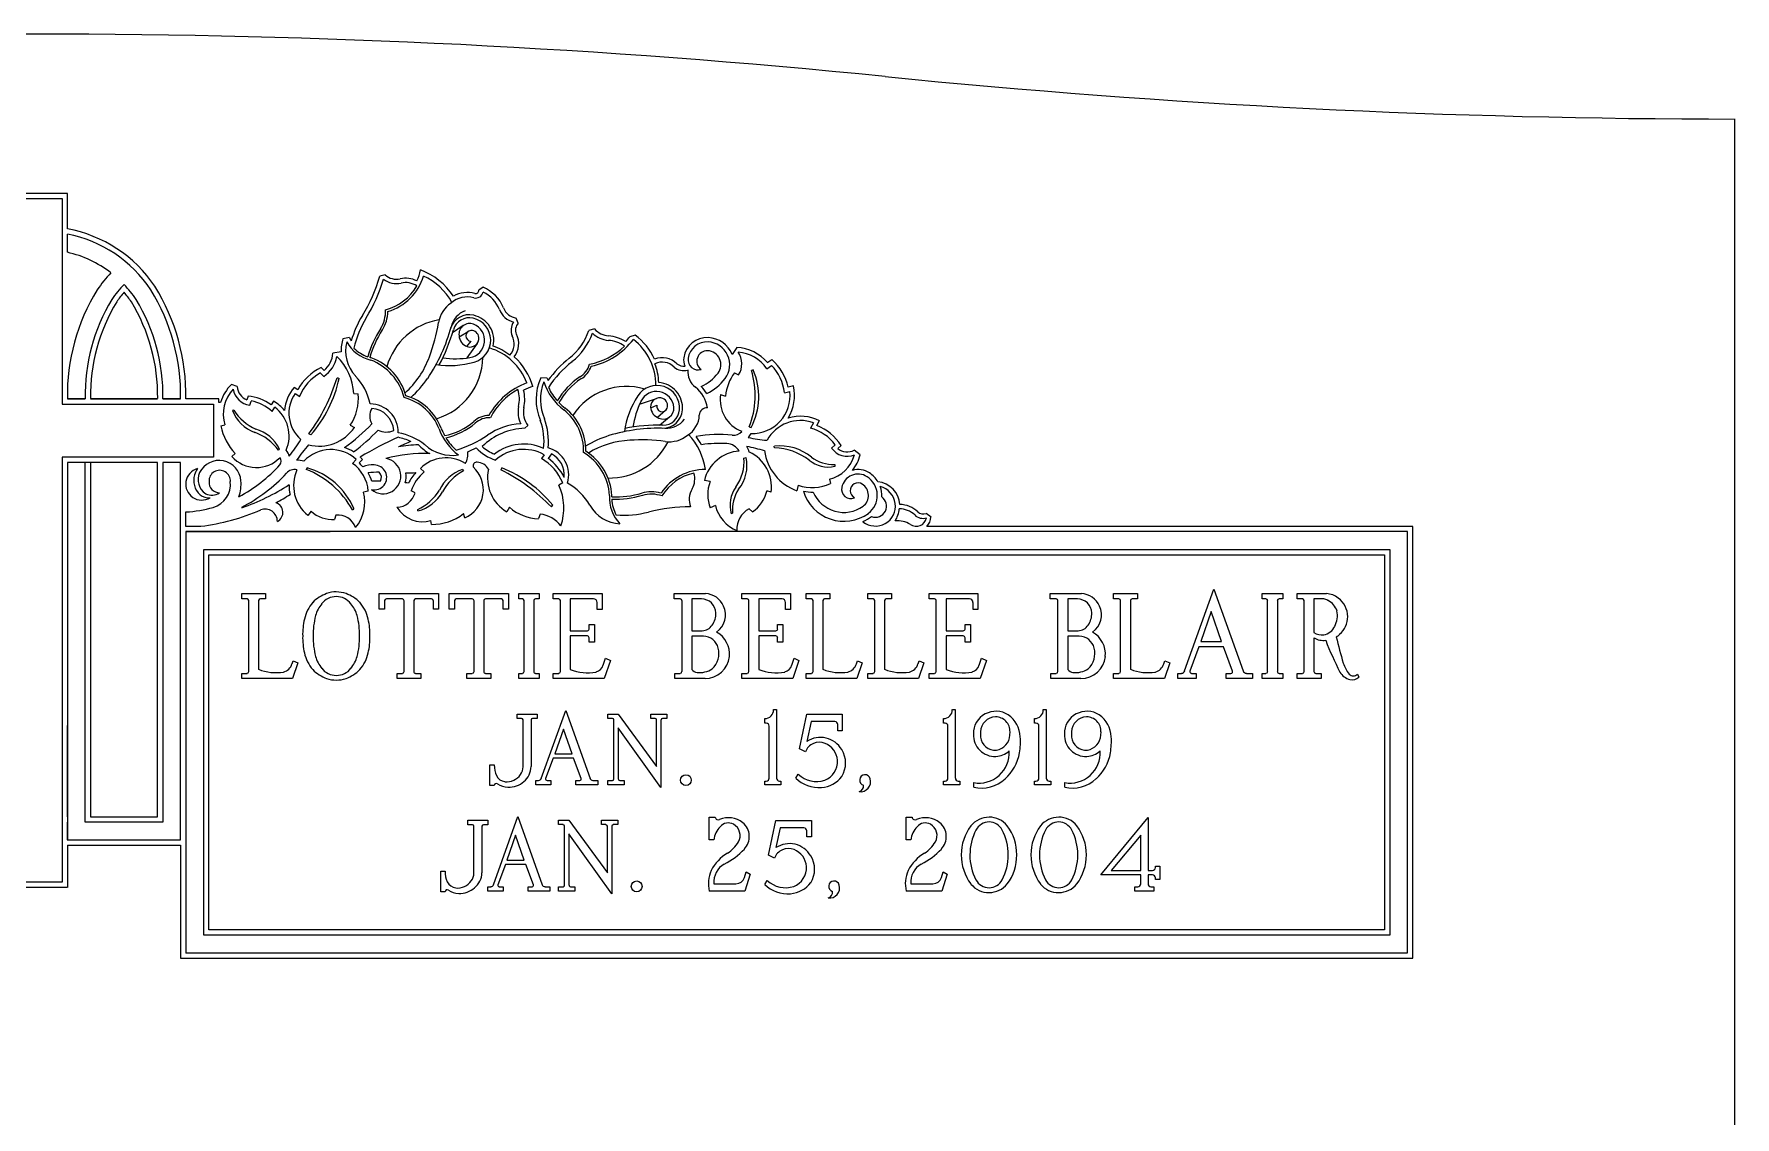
# Model space of a CAD drawing. Header units: inches. Extents: x -39 to 39, y -10 to 72.5.
# Drawn here: x -0.03 to 30, y 10.89 to 30 of the extents above; entities that cross this region are included whole.
import ezdxf

# ---------------------------------------------------------------- set-up
doc = ezdxf.new("R2010")
doc.units = ezdxf.units.IN
doc.header["$MEASUREMENT"] = 0
doc.layers.add('1', color=7, linetype='Continuous')
doc.layers.add('2', color=7, linetype='Continuous')

# ---------------------------------------------------------------- blocks, each defined once
blk = doc.blocks.new('FSKML')
at = {"color": 7, "linetype": 'Continuous', "lineweight": 5}
for p, q in [((-0.331, 0.938), (-0.331, 1)), ((-0.331, 1), (-0.05, 1)), ((-0.268, 0.938), (-0.331, 0.938)), ((-0.249, 0.083), (-0.249, 0.918)), ((-0.133, 0.918), (-0.133, 0.109)), ((-0.05, 0.938), (-0.112, 0.938)), ((-0.05, 1), (-0.05, 0.938)), ((0.261, 0.173), (0.273, 0.209)), ((0.273, 0.209), (0.331, 0.187)), ((-0.331, 0), (-0.331, 0.062)), ((-0.331, 0.062), (-0.268, 0.062)), ((0.267, 0), (-0.331, 0)), ((0.331, 0.187), (0.267, 0))]:
    blk.add_line(p, q, dxfattribs=at)
for centre, radius, start, end in [((-0.269, 0.917), 0.0205, 1.3974, 88.6025), ((-0.113, 0.917), 0.0205, 88.603, 178.6026), ((-0.269, 0.083), 0.0205, 271.3973, 1.3972), ((0.075, 0.639), 0.569, 248.5546, 278.6622), ((0.123, 0.216), 0.144, 285.0308, 342.8205)]:
    blk.add_arc(centre, radius, start, end, dxfattribs=at)
blk = doc.blocks.new('FSKMO')
at = {"color": 7, "linetype": 'Continuous', "lineweight": 5}
for centre, radius, start, end in [((0.051, 0.565), 0.466, 110.7844, 134.6146), ((0.007, 0.627), 0.394, 91.019, 107.9055), ((-0.008, 0.615), 0.405, 72.3415, 88.8955), ((-0.057, 0.558), 0.475, 45.4993, 68.7789), ((0.06, 0.606), 0.445, 139.0186, 167.8513), ((0.134, 0.633), 0.394, 140.8956, 164.0268), ((-0.001, 0.748), 0.217, 89.8312, 142.2279), ((0.003, 0.753), 0.212, 37.1465, 90.7943), ((-0.134, 0.633), 0.394, 15.9729, 39.1047), ((-0.06, 0.606), 0.445, 12.1487, 40.9814), ((0.36, 0.521), 0.756, 166.3809, 181.5107), ((0.764, 0.497), 1.038, 166.4234, 179.7969), ((-0.698, 0.509), 0.972, 359.5109, 13.798), ((-0.36, 0.521), 0.756, 358.4893, 13.6191), ((0.36, 0.481), 0.756, 178.4893, 193.6191), ((0.764, 0.505), 1.038, 180.2031, 193.5766), ((-0.698, 0.493), 0.972, 346.202, 0.4891), ((-0.36, 0.481), 0.756, 346.3809, 1.5107), ((0.073, 0.404), 0.46, 192.63, 220.5), ((0.134, 0.369), 0.394, 195.9732, 219.1044), ((-0.134, 0.369), 0.394, 320.8953, 344.0271), ((-0.073, 0.404), 0.46, 319.5, 347.37), ((0.051, 0.437), 0.466, 225.3855, 249.2155), ((-0.003, 0.251), 0.213, 217.5748, 270.9052), ((-0.005, 0.322), 0.339, 251.225, 270.8298), ((0.006, 0.246), 0.208, 268.4727, 323.0473), ((0.004, 0.331), 0.348, 269.2597, 288.532), ((-0.057, 0.444), 0.475, 291.2212, 314.5006)]:
    blk.add_arc(centre, radius, start, end, dxfattribs=at)
blk = doc.blocks.new('FSKMT')
at = {"color": 7, "linetype": 'Continuous', "lineweight": 5}
for p, q in [((-0.349, 0.818), (-0.349, 1)), ((-0.349, 1), (0.349, 1)), ((-0.287, 0.818), (-0.349, 0.818)), ((-0.287, 0.917), (-0.287, 0.818)), ((-0.078, 0.938), (-0.266, 0.938)), ((-0.057, 0.083), (-0.057, 0.917)), ((0.057, 0.917), (0.057, 0.083)), ((0.265, 0.938), (0.078, 0.938)), ((0.287, 0.818), (0.287, 0.917)), ((0.349, 0.818), (0.287, 0.818)), ((0.349, 1), (0.349, 0.818)), ((-0.141, 0), (-0.141, 0.062)), ((-0.141, 0.062), (-0.078, 0.062)), ((0.141, 0), (-0.141, 0)), ((0.078, 0.062), (0.141, 0.062)), ((0.141, 0.062), (0.141, 0))]:
    blk.add_line(p, q, dxfattribs=at)
for centre, radius, start, end in [((-0.264, 0.916), 0.0224, 96.161, 176.6333), ((-0.082, 0.913), 0.0247, 8.1303, 81.8698), ((0.079, 0.916), 0.0223, 93.2156, 176.7843), ((0.264, 0.916), 0.0223, 3.2158, 86.7844), ((-0.079, 0.085), 0.0223, 273.2155, 356.7845), ((0.077, 0.083), 0.0205, 178.6028, 271.3972)]:
    blk.add_arc(centre, radius, start, end, dxfattribs=at)
blk = doc.blocks.new('FSKMI')
at = {"color": 7, "linetype": 'Continuous', "lineweight": 5}
for p, q in [((-0.12, 0.938), (-0.12, 1)), ((-0.12, 1), (0.12, 1)), ((-0.078, 0.938), (-0.12, 0.938)), ((-0.057, 0.083), (-0.057, 0.918)), ((0.057, 0.918), (0.057, 0.083)), ((0.12, 0.938), (0.078, 0.938)), ((0.12, 1), (0.12, 0.938)), ((-0.12, 0), (-0.12, 0.062)), ((-0.12, 0.062), (-0.078, 0.062)), ((0.12, 0), (-0.12, 0)), ((0.078, 0.062), (0.12, 0.062)), ((0.12, 0.062), (0.12, 0))]:
    blk.add_line(p, q, dxfattribs=at)
for centre, radius, start, end in [((-0.079, 0.915), 0.0224, 6.1611, 86.6333), ((0.077, 0.917), 0.0205, 88.603, 178.6025), ((-0.079, 0.085), 0.0223, 273.2155, 356.7845), ((0.077, 0.083), 0.0205, 178.6028, 271.3972)]:
    blk.add_arc(centre, radius, start, end, dxfattribs=at)
blk = doc.blocks.new('FSKME')
at = {"color": 7, "linetype": 'Continuous', "lineweight": 5}
for p, q in [((-0.336, 0.938), (-0.336, 1)), ((-0.336, 1), (0.237, 1)), ((-0.273, 0.938), (-0.336, 0.938)), ((-0.253, 0.083), (-0.253, 0.918)), ((0.138, 0.938), (-0.138, 0.938)), ((-0.138, 0.938), (-0.138, 0.563)), ((0.179, 0.813), (0.179, 0.896)), ((0.237, 0.813), (0.179, 0.813)), ((0.237, 1), (0.237, 0.813)), ((0.085, 0.583), (0.085, 0.635)), ((0.085, 0.635), (0.148, 0.635)), ((0.148, 0.635), (0.148, 0.43)), ((-0.138, 0.563), (0.064, 0.563)), ((0.064, 0.502), (-0.138, 0.502)), ((-0.138, 0.502), (-0.138, 0.109)), ((0.085, 0.43), (0.085, 0.482)), ((0.148, 0.43), (0.085, 0.43)), ((0.252, 0.16), (0.279, 0.241)), ((0.336, 0.214), (0.263, 0)), ((0.279, 0.241), (0.336, 0.214)), ((-0.336, 0), (-0.336, 0.062)), ((-0.336, 0.062), (-0.273, 0.062)), ((0.263, 0), (-0.336, 0))]:
    blk.add_line(p, q, dxfattribs=at)
for centre, radius, start, end in [((-0.274, 0.917), 0.0205, 1.3975, 88.6026), ((0.136, 0.895), 0.0427, 0.9347, 87.6847), ((0.065, 0.584), 0.0205, 268.6027, 358.6028), ((0.065, 0.481), 0.0205, 1.3972, 91.3973), ((-0.274, 0.083), 0.0205, 271.3972, 1.3971), ((0.071, 0.642), 0.573, 248.6038, 279.8642), ((0.137, 0.193), 0.119, 285.529, 344.0538)]:
    blk.add_arc(centre, radius, start, end, dxfattribs=at)
blk = doc.blocks.new('FSKMB')
at = {"color": 7, "linetype": 'Continuous', "lineweight": 5}
for p, q in [((-0.326, 0.938), (-0.326, 1)), ((-0.326, 1), (0.043, 1)), ((-0.253, 0.938), (-0.326, 0.938)), ((-0.233, 0.083), (-0.233, 0.918)), ((-0.004, 0.938), (-0.118, 0.938)), ((-0.118, 0.938), (-0.118, 0.563)), ((-0.118, 0.563), (0.005, 0.563)), ((0.018, 0.5), (-0.118, 0.5)), ((-0.118, 0.5), (-0.118, 0.109)), ((-0.316, 0), (-0.316, 0.062)), ((-0.316, 0.062), (-0.253, 0.062)), ((0.038, 0), (-0.316, 0))]:
    blk.add_line(p, q, dxfattribs=at)
for centre, radius, start, end in [((-0.254, 0.917), 0.0205, 1.3974, 88.6026), ((-0.006, 0.766), 0.172, 2.6656, 89.2939), ((0.033, 0.755), 0.245, 23.7729, 87.6201), ((0.03, 0.751), 0.249, 305.2578, 24.4847), ((0.003, 0.702), 0.139, 270.743, 328.8522), ((-0.086, 0.771), 0.252, 325.801, 0.6256), ((0.013, 0.313), 0.187, 14.1942, 88.4069), ((0.032, 0.289), 0.294, 354.3316, 61.169), ((0.035, 0.292), 0.292, 270.6406, 353.7077), ((-0.044, 0.297), 0.246, 312.3839, 14.7353), ((-0.254, 0.083), 0.0205, 271.3972, 1.3972), ((-0.042, 0.168), 0.0964, 218.0327, 261.6846), ((-0.022, 0.327), 0.256, 262.3786, 304.1742)]:
    blk.add_arc(centre, radius, start, end, dxfattribs=at)
blk = doc.blocks.new('FSKMA')
at = {"color": 7, "linetype": 'Continuous', "lineweight": 5}
for p, q in [((-0.359, 0.09), (-0.015, 1.052)), ((-0.015, 1.052), (0.329, 0.09)), ((-0.047, 0.788), (-0.169, 0.438)), ((0.076, 0.438), (-0.047, 0.788)), ((-0.169, 0.438), (0.076, 0.438)), ((-0.191, 0.375), (-0.298, 0.089)), ((0.097, 0.375), (-0.191, 0.375)), ((0.204, 0.089), (0.097, 0.375)), ((-0.438, 0), (-0.438, 0.062)), ((-0.438, 0.062), (-0.398, 0.062)), ((-0.223, 0), (-0.438, 0)), ((-0.278, 0.062), (-0.223, 0.062)), ((-0.223, 0.062), (-0.223, 0)), ((0.13, 0), (0.13, 0.062)), ((0.13, 0.062), (0.185, 0.062)), ((0.438, 0), (0.13, 0)), ((0.368, 0.062), (0.438, 0.062)), ((0.438, 0.062), (0.438, 0))]:
    blk.add_line(p, q, dxfattribs=at)
for centre, radius, start, end in [((-0.397, 0.104), 0.0411, 268.5562, 341.4279), ((-0.279, 0.083), 0.0203, 160.7026, 272.3551), ((0.186, 0.082), 0.02, 269.1032, 20.6284), ((0.367, 0.104), 0.0411, 198.5721, 271.4438)]:
    blk.add_arc(centre, radius, start, end, dxfattribs=at)
blk = doc.blocks.new('FSKMR')
at = {"color": 7, "linetype": 'Continuous', "lineweight": 5}
for p, q in [((-0.363, 0.938), (-0.363, 1)), ((-0.363, 1), (-0.019, 1)), ((-0.3, 0.938), (-0.363, 0.938)), ((-0.28, 0.083), (-0.28, 0.918)), ((-0.05, 0.938), (-0.165, 0.938)), ((-0.165, 0.938), (-0.165, 0.542)), ((-0.165, 0.479), (-0.165, 0.083)), ((-0.363, 0), (-0.363, 0.062)), ((-0.363, 0.062), (-0.3, 0.062)), ((-0.082, 0), (-0.363, 0)), ((-0.144, 0.062), (-0.082, 0.062)), ((-0.082, 0.062), (-0.082, 0)), ((0.347, 0.052), (0.363, 0.016))]:
    blk.add_line(p, q, dxfattribs=at)
for centre, radius, start, end in [((-0.301, 0.917), 0.0205, 1.3975, 88.6026), ((-0.106, 0.717), 0.228, 62.464, 75.9225), ((-0.04, 0.728), 0.273, 53.7364, 85.5108), ((-0.097, 0.727), 0.215, 18.8909, 63.0807), ((-0.051, 0.723), 0.283, 1.1569, 52.5993), ((-0.085, 0.697), 0.185, 281.0475, 333.5338), ((-0.16, 0.742), 0.271, 332.0757, 11.6641), ((-0.041, 0.728), 0.273, 310.6673, 0.2374), ((-0.066, 0.712), 0.197, 239.807, 274.7137), ((-0.051, 0.674), 0.226, 239.8116, 258.3394), ((-0.053, 0.758), 0.308, 261.8278, 274.8991), ((4.033, 2.034), 4.358, 201.3059, 206.6761), ((-0.117, 0.818), 0.391, 303.2021, 310.5376), ((6.068, 1.929), 6.142, 193.5426, 196.5278), ((-0.301, 0.083), 0.0205, 271.3972, 1.3971), ((-0.145, 0.083), 0.0205, 178.6027, 271.3973), ((0.316, 0.193), 0.212, 213.0369, 253.9976), ((0.607, 0.323), 0.45, 198.2317, 216.9944), ((0.298, 0.1), 0.0687, 223.9334, 316.0666), ((0.287, 0.098), 0.112, 254.9568, 312.8588)]:
    blk.add_arc(centre, radius, start, end, dxfattribs=at)
blk = doc.blocks.new('FSKMJ')
at = {"color": 7, "linetype": 'Continuous', "lineweight": 5}
for p, q in [((0.052, 0.937), (0.052, 1)), ((0.052, 1), (0.334, 1)), ((0.334, 1), (0.334, 0.937)), ((0.115, 0.937), (0.052, 0.937)), ((0.136, 0.254), (0.136, 0.917)), ((0.25, 0.917), (0.25, 0.26)), ((0.334, 0.937), (0.271, 0.937)), ((-0.333, -0.01), (-0.333, 0.281)), ((-0.333, 0.281), (-0.271, 0.281)), ((-0.271, -0.01), (-0.333, -0.01))]:
    blk.add_line(p, q, dxfattribs=at)
for centre, radius, start, end in [((0.115, 0.917), 0.0205, 1.3974, 91.397), ((0.27, 0.917), 0.0205, 88.603, 178.6026), ((0.073, 0.273), 0.344, 178.6709, 204.5321), ((-0.059, 0.26), 0.195, 324.0618, 358.1486), ((-0.027, 0.263), 0.276, 308.5319, 359.3756), ((-0.24, -0.011), 0.031, 58.9326, 178.9694), ((-0.102, 0.198), 0.154, 206.293, 263.0048), ((-0.072, 0.238), 0.27, 235.5568, 268.7498), ((-0.097, 0.282), 0.239, 264.2578, 325.0307), ((-0.064, 0.288), 0.32, 267.5929, 311.0238)]:
    blk.add_arc(centre, radius, start, end, dxfattribs=at)
blk = doc.blocks.new('FSKMN')
at = {"color": 7, "linetype": 'Continuous', "lineweight": 5}
for p, q in [((-0.417, 0.938), (-0.417, 1)), ((-0.417, 1), (-0.271, 1)), ((-0.271, 1), (0.271, 0.26)), ((0.188, 0.938), (0.188, 1)), ((0.188, 1), (0.417, 1)), ((0.417, 1), (0.417, 0.938)), ((-0.354, 0.938), (-0.417, 0.938)), ((-0.333, 0.083), (-0.333, 0.918)), ((0.333, -0.037), (-0.271, 0.807)), ((-0.271, 0.807), (-0.271, 0.083)), ((0.25, 0.938), (0.188, 0.938)), ((0.271, 0.26), (0.271, 0.918)), ((0.333, 0.918), (0.333, -0.037)), ((0.417, 0.938), (0.355, 0.938)), ((-0.417, 0), (-0.417, 0.062)), ((-0.417, 0.062), (-0.354, 0.062)), ((-0.188, 0), (-0.417, 0)), ((-0.25, 0.062), (-0.188, 0.062)), ((-0.188, 0.062), (-0.188, 0))]:
    blk.add_line(p, q, dxfattribs=at)
for centre, radius, start, end in [((-0.354, 0.917), 0.0205, 1.3975, 88.6026), ((0.249, 0.915), 0.0224, 6.1611, 86.6333), ((0.354, 0.917), 0.0205, 88.603, 178.6025), ((-0.354, 0.083), 0.0205, 271.3972, 1.3971), ((-0.25, 0.083), 0.0205, 178.6029, 271.3971)]:
    blk.add_arc(centre, radius, start, end, dxfattribs=at)
blk = doc.blocks.new('SKMPERID')
at = {"color": 7, "linetype": 'Continuous', "lineweight": 0}
blk.add_circle((-0.002, 0.067), 0.0762, dxfattribs=at)
blk = doc.blocks.new('FSKM1')
at = {"color": 7, "linetype": 'Continuous', "lineweight": 5}
for p, q in [((0.01, 1.063), (0.052, 1.063)), ((0.052, 1.063), (0.052, 0.095)), ((-0.115, 0.872), (-0.115, 0.936)), ((-0.094, 0.872), (-0.115, 0.872)), ((-0.052, 0.095), (-0.052, 0.829)), ((-0.115, 0), (-0.115, 0.052)), ((-0.115, 0.052), (-0.094, 0.052)), ((0.115, 0), (-0.115, 0)), ((0.094, 0.052), (0.115, 0.052)), ((0.115, 0.052), (0.115, 0))]:
    blk.add_line(p, q, dxfattribs=at)
for centre, radius, start, end in [((-0.111, 1.057), 0.121, 268.1838, 2.7257), ((-0.094, 0.829), 0.0426, 359.4029, 89.2488), ((-0.094, 0.095), 0.0426, 270.7503, 0.598), ((0.095, 0.095), 0.0426, 179.4244, 267.8482)]:
    blk.add_arc(centre, radius, start, end, dxfattribs=at)
blk = doc.blocks.new('FSKM5')
at = {"color": 7, "linetype": 'Continuous', "lineweight": 5}
for p, q in [((-0.299, 0.508), (-0.194, 0.998)), ((-0.194, 0.998), (0.306, 0.998)), ((0.306, 0.998), (0.306, 0.765)), ((-0.132, 0.893), (-0.194, 0.614)), ((0.201, 0.893), (-0.132, 0.893)), ((0.243, 0.765), (0.243, 0.85)), ((0.306, 0.765), (0.243, 0.765)), ((-0.215, 0.466), (-0.299, 0.508)), ((-0.352, 0.094), (-0.317, 0.15))]:
    blk.add_line(p, q, dxfattribs=at)
for centre, radius, start, end in [((0.2, 0.851), 0.0426, 359.4032, 89.2487), ((-0.018, 0.391), 0.211, 67.5263, 159.169), ((-0.004, 0.319), 0.351, 30.8605, 122.8273), ((-0.041, 0.328), 0.278, 3.7623, 68.0507), ((-0.007, 0.309), 0.359, 328.0697, 31.9303), ((-0.045, 0.328), 0.282, 291.2296, 3.6537), ((-0.023, 0.438), 0.477, 226.2474, 274.2661), ((-0.057, 0.43), 0.382, 227.097, 287.5088), ((-0.02, 0.362), 0.4, 274.7423, 322.6475)]:
    blk.add_arc(centre, radius, start, end, dxfattribs=at)
blk = doc.blocks.new('SKMCOMMA')
at = {"color": 7, "linetype": 'Continuous', "lineweight": 5}
for centre, radius, start, end in [((-0.059, 0.044), 0.141, 261.5845, 17.125), ((0.003, 0.067), 0.0753, 14.4061, 253.5687), ((-0.099, -0.017), 0.0811, 283.8191, 7.8392)]:
    blk.add_arc(centre, radius, start, end, dxfattribs=at)
blk = doc.blocks.new('FSKM9')
at = {"color": 7, "linetype": 'Continuous', "lineweight": 5}
for p, q in [((-0.234, 0.747), (-0.234, 0.674)), ((0.182, 0.701), (0.183, 0.747)), ((-0.33, -0.032), (-0.33, 0.032))]:
    blk.add_line(p, q, dxfattribs=at)
for centre, radius, start, end in [((-0.027, 0.727), 0.308, 116.9574, 182.0061), ((-0.012, 0.738), 0.223, 92.44, 177.7478), ((-0.015, 0.718), 0.321, 57.3327, 118.0706), ((-0.024, 0.754), 0.207, 358.0538, 89.204), ((-0.061, 0.666), 0.389, 1.675, 55.9296), ((-0.029, 0.706), 0.305, 178.035, 272.3631), ((-0.024, 0.702), 0.212, 187.5868, 274.6402), ((-0.049, 0.719), 0.232, 280.4004, 355.6734), ((-0.622, 0.616), 0.952, 350.1725, 3.6918), ((-0.253, 0.449), 0.424, 259.5991, 3.983), ((-0.033, 0.703), 0.302, 273.0369, 312.2246), ((-0.324, 0.566), 0.651, 312.1381, 349.9953), ((-0.217, 0.439), 0.484, 256.5467, 312.8575)]:
    blk.add_arc(centre, radius, start, end, dxfattribs=at)
blk = doc.blocks.new('FSKM2')
at = {"color": 7, "linetype": 'Continuous', "lineweight": 5}
for p, q in [((-0.281, 0.723), (-0.281, 1.042)), ((-0.281, 1.042), (-0.198, 1.042)), ((-0.219, 0.723), (-0.281, 0.723)), ((0.214, 0.191), (0.239, 0.271)), ((0.239, 0.271), (0.294, 0.24)), ((0.219, 0), (-0.281, 0)), ((-0.219, 0.104), (0.095, 0.104)), ((0.294, 0.24), (0.219, 0))]:
    blk.add_line(p, q, dxfattribs=at)
for centre, radius, start, end in [((-0.156, 1.049), 0.043, 188.886, 294.6937), ((-0.009, 0.713), 0.323, 51.4357, 113.4819), ((-0.014, 0.811), 0.151, 60.8883, 139.399), ((0.029, 0.77), 0.255, 316.5755, 50.1104), ((0.116, 0.676), 0.338, 136.3042, 171.9752), ((-0.025, 0.785), 0.179, 329.5251, 61.8242), ((0.274, 0.024), 0.592, 120.2442, 153.3798), ((-0.489, 1.243), 0.957, 295.9617, 317.3258), ((-0.304, 0.96), 0.509, 303.4378, 328.4732), ((0.151, 0.107), 0.446, 155.7989, 193.8551), ((0.08, 0.124), 0.299, 120.1528, 183.762), ((0.095, 0.229), 0.125, 269.9627, 342.3319)]:
    blk.add_arc(centre, radius, start, end, dxfattribs=at)
blk = doc.blocks.new('FSKM0')
at = {"color": 7, "linetype": 'Continuous', "lineweight": 5}
for centre, radius, start, end in [((-0.001, 0.714), 0.329, 89.8569, 140.9276), ((0.007, 0.755), 0.221, 91.7997, 150.842), ((0.001, 0.715), 0.329, 39.0382, 90.212), ((-0.007, 0.755), 0.221, 29.159, 88.1719), ((0.288, 0.516), 0.68, 143.3076, 180.3759), ((0.486, 0.514), 0.756, 152.6076, 180.2281), ((-0.485, 0.515), 0.755, 359.7328, 27.4006), ((-0.288, 0.516), 0.679, 359.61, 36.7317), ((0.288, 0.507), 0.68, 179.6241, 216.6924), ((0.487, 0.508), 0.758, 179.786, 207.3708), ((-0.486, 0.508), 0.756, 332.621, 0.253), ((-0.288, 0.507), 0.679, 323.2683, 0.39), ((-0.003, 0.305), 0.326, 218.9252, 270.5995), ((0.007, 0.268), 0.221, 209.214, 268.1893), ((-0.007, 0.268), 0.221, 271.8391, 330.785), ((0.004, 0.305), 0.325, 269.3663, 321.1091)]:
    blk.add_arc(centre, radius, start, end, dxfattribs=at)
blk = doc.blocks.new('FSKM4')
at = {"color": 7, "linetype": 'Continuous', "lineweight": 5}
for p, q in [((-0.417, 0.229), (0.25, 1.041)), ((0.25, 1.041), (0.25, 0.291)), ((0.146, 0.791), (-0.271, 0.291)), ((0.146, 0.291), (0.146, 0.791)), ((-0.271, 0.291), (0.146, 0.291)), ((0.25, 0.291), (0.312, 0.291)), ((0.355, 0.333), (0.355, 0.354)), ((0.355, 0.354), (0.417, 0.354)), ((0.417, 0.354), (0.417, 0.166)), ((0.146, 0.229), (-0.417, 0.229)), ((0.062, 0), (0.062, 0.062)), ((0.062, 0.062), (0.105, 0.062)), ((0.333, 0), (0.062, 0)), ((0.146, 0.104), (0.146, 0.229)), ((0.312, 0.229), (0.25, 0.229)), ((0.25, 0.229), (0.25, 0.104)), ((0.291, 0.062), (0.333, 0.062)), ((0.333, 0.062), (0.333, 0)), ((0.355, 0.166), (0.355, 0.187)), ((0.417, 0.166), (0.355, 0.166))]:
    blk.add_line(p, q, dxfattribs=at)
for centre, radius, start, end in [((0.312, 0.333), 0.0426, 270.7523, 359.2477), ((0.105, 0.104), 0.042, 269.9599, 0.0401), ((0.291, 0.102), 0.0401, 177.2788, 271.3406), ((0.313, 0.187), 0.042, 359.9599, 90.0401)]:
    blk.add_arc(centre, radius, start, end, dxfattribs=at)

msp = doc.modelspace()

# ---------------------------------------------------------------- linework, layer by layer
at = {"color": 7, "linetype": 'Continuous', "lineweight": 5}
for p, q in [((30, 0), (30, 28.5)), ((0, 27.188), (-0.563, 27.188)), ((-0.469, 27.095), (0, 27.095)), ((0.563, 27.188), (0, 27.188)), ((0, 27.095), (0.469, 27.095)), ((0.469, 27.095), (0.469, 23.47)), ((0.563, 26.563), (0.563, 27.188)), ((0.563, 26.149), (0.563, 26.468)), ((6.172, 25.75), (6.077, 25.728)), ((7.9, 25.533), (7.825, 25.482)), ((8.523, 24.899), (8.485, 24.987)), ((5.541, 24.645), (5.427, 24.623)), ((9.865, 24.795), (9.767, 24.769)), ((10.587, 24.685), (10.492, 24.659)), ((5.395, 24.393), (5.25, 24.367)), ((12.378, 24.468), (12.298, 24.345)), ((5.096, 24.062), (5.045, 24.113)), ((12.91, 24.094), (12.993, 24.152)), ((13, 24.253), (12.926, 24.201)), ((3.56, 23.78), (3.462, 23.817)), ((4.631, 23.721), (4.568, 23.764)), ((5.029, 24.018), (5.088, 23.959)), ((9.034, 23.927), (8.92, 23.935)), ((12.339, 24.02), (12.411, 23.984)), ((13.379, 23.79), (13.285, 23.767)), ((0.469, 23.47), (3.144, 23.47)), ((0.638, 23.563), (0.563, 23.563)), ((0.563, 23.563), (0.876, 23.563)), ((0.876, 23.563), (0.638, 23.563)), ((0.969, 23.563), (2.156, 23.563)), ((2.156, 23.563), (0.969, 23.563)), ((2.487, 23.563), (2.25, 23.563)), ((2.25, 23.563), (2.562, 23.563)), ((2.562, 23.563), (2.487, 23.563)), ((3.237, 23.563), (2.656, 23.563)), ((3.144, 23.47), (3.144, 22.531)), ((3.237, 23.499), (3.237, 23.563)), ((3.266, 23.499), (3.237, 23.499)), ((3.753, 23.611), (3.731, 23.543)), ((3.782, 23.449), (3.807, 23.524)), ((4.202, 23.523), (4.158, 23.456)), ((4.584, 23.659), (4.664, 23.605)), ((5.617, 23.655), (5.695, 23.648)), ((12.093, 23.639), (12.183, 23.612)), ((13.221, 23.671), (13.316, 23.694)), ((4.176, 23.34), (4.224, 23.414)), ((13.732, 23.139), (13.683, 23.046)), ((13.795, 23.091), (13.841, 23.177)), ((3.273, 23.086), (3.341, 23.104)), ((5.556, 23.096), (5.631, 23.058)), ((8.639, 23.044), (8.69, 23.091)), ((3.144, 22.531), (0.469, 22.531)), ((0.469, 22.531), (0.469, 15.031)), ((3.468, 22.545), (3.526, 22.596)), ((8.98, 22.576), (8.931, 22.508)), ((9.107, 22.591), (9.05, 22.512)), ((14.117, 22.752), (14.053, 22.693)), ((14.162, 22.688), (14.22, 22.741)), ((14.556, 22.573), (14.453, 22.655)), ((2.156, 22.438), (0.563, 22.438)), ((0.563, 22.438), (0.563, 15.781)), ((0.876, 16.094), (0.876, 22.438)), ((0.969, 22.438), (0.969, 16.188)), ((2.156, 16.188), (2.156, 22.438)), ((2.562, 22.438), (2.25, 22.438)), ((2.25, 22.438), (2.25, 16.094)), ((2.562, 22.438), (2.487, 22.438)), ((2.562, 15.781), (2.562, 22.438)), ((5.663, 22.491), (5.596, 22.423)), ((5.712, 22.43), (5.772, 22.49)), ((6.863, 22.276), (6.797, 22.334)), ((5.875, 21.934), (5.792, 21.916)), ((6.701, 21.901), (6.629, 21.936)), ((9.306, 22.079), (9.239, 22.038)), ((11.907, 22.103), (11.807, 22.121)), ((12.986, 21.916), (12.909, 21.936)), ((13.462, 22.036), (13.44, 21.94)), ((14.016, 22.142), (14.034, 22.07)), ((3.64, 21.65), (3.644, 21.641)), ((8.367, 21.649), (8.321, 21.566)), ((12.002, 21.679), (11.911, 21.637)), ((12.656, 21.567), (12.598, 21.621)), ((2.656, 21.312), (2.656, 21.566)), ((4.865, 21.577), (4.805, 21.506)), ((5.303, 21.51), (5.281, 21.433)), ((6.989, 21.346), (6.981, 21.416)), ((7.576, 21.464), (7.556, 21.537)), ((8.906, 21.526), (8.88, 21.448)), ((15.808, 21.475), (15.722, 21.541)), ((2.92, 21.312), (2.656, 21.312)), ((2.656, 21.219), (2.656, 13.781)), ((24.219, 21.219), (2.656, 21.219)), ((2.656, 21.219), (5.203, 21.219)), ((24.312, 21.312), (15.736, 21.312)), ((24.219, 13.784), (24.219, 21.219)), ((24.312, 13.69), (24.312, 21.312)), ((2.969, 14.097), (2.969, 20.906)), ((2.969, 20.906), (23.906, 20.906)), ((3.062, 14.19), (3.062, 20.812)), ((3.062, 20.812), (23.812, 20.812)), ((23.812, 20.812), (23.812, 14.19)), ((23.906, 20.906), (23.906, 14.097)), ((0.562, 17.799), (0.562, 16.188)), ((0.562, 16.094), (0.562, 15.781)), ((2.25, 16.094), (0.876, 16.094)), ((0.969, 16.188), (2.156, 16.188)), ((0.562, 15.781), (2.562, 15.781)), ((0.563, 15.688), (0.563, 14.937)), ((0.563, 15.688), (2.562, 15.688)), ((2.562, 15.688), (2.562, 13.69)), ((0.469, 15.031), (-0.465, 15.031)), ((0.562, 14.937), (-0.559, 14.937)), ((23.812, 14.19), (3.062, 14.19)), ((23.906, 14.097), (2.969, 14.097)), ((2.562, 13.69), (24.312, 13.69)), ((2.656, 13.784), (24.219, 13.784))]:
    msp.add_line(p, q, dxfattribs=at)
for centre, radius, start, end in [((0, -120.375), 150.375, 84.27519, 95.72481), ((30, 178.865), 150.365, 264.275, 270.00019), ((0.118, 24.201), 2.404, 34.1143, 79.3327), ((0.123, 24.213), 2.298, 33.6466, 78.9696), ((0.118, 24.2), 1.998, 52.6549, 77.1366), ((5.958, 26.002), 0.855, 335.1412, 348.8247), ((6.376, 24.711), 1.201, 33.5897, 69.5155), ((2.992, 24.22), 2.285, 136.6466, 146.3717), ((3.006, 24.2), 1.998, 136.2549, 146.0914), ((0.136, 24.213), 1.977, 33.8566, 43.7972), ((-1.022, 23.617), 3.678, 359.1604, 31.6796), ((3.364, 26.505), 2.822, 328.5224, 343.9996), ((3.353, 26.51), 2.913, 328.5566, 343.2895), ((6.369, 25.968), 0.372, 232.4487, 283.3789), ((6.369, 25.968), 0.294, 227.8901, 283.7343), ((5.948, 26.007), 0.904, 284.9488, 329.966), ((5.949, 26.005), 0.942, 286.7623, 342.9823), ((6.531, 25.255), 0.437, 62.5102, 102.2065), ((6.532, 25.255), 0.359, 56.3959, 102.2768), ((6.377, 24.712), 1.121, 29.5383, 65.0794), ((7.646, 24.922), 0.661, 21.5962, 67.3796), ((4.135, 23.619), 3.573, 148.4956, 180.8685), ((4.165, 23.615), 3.29, 148.9034, 180.8967), ((4.16, 23.616), 3.191, 148.6906, 180.8179), ((3.042, 24.172), 1.95, 139.3449, 145.5738), ((0.125, 24.203), 1.898, 34.3406, 40.7409), ((-1.033, 23.616), 3.19, 359.1792, 31.3185), ((-1.041, 23.614), 3.291, 359.1126, 31.0934), ((-1.009, 23.619), 3.572, 359.1289, 31.5125), ((7.617, 24.828), 0.508, 123.5776, 171.0563), ((7.623, 24.934), 0.427, 74.5695, 132.1384), ((7.623, 24.935), 0.504, 74.5156, 119.1825), ((7.772, 25.473), 0.132, 254.5409, 348.347), ((7.772, 25.473), 0.0538, 254.6696, 9.6984), ((7.646, 24.922), 0.583, 21.6098, 64.0728), ((7.351, 24.065), 1.852, 148.5528, 163.7339), ((7.347, 24.067), 1.769, 148.5141, 167.1978), ((5.577, 25.119), 0.604, 327.955, 1.2853), ((5.578, 25.119), 0.643, 327.876, 358.5547), ((7.657, 24.701), 0.345, 76.7194, 163.7884), ((7.716, 24.747), 0.39, 109.2209, 166.9567), ((7.657, 24.701), 0.292, 76.6212, 163.7741), ((7.637, 24.595), 0.399, 285.2668, 77.3491), ((7.637, 24.595), 0.452, 347.0566, 77.2915), ((8.528, 25.272), 0.366, 201.6736, 255.7566), ((8.528, 25.272), 0.288, 201.7364, 261.4176), ((6.119, 24.407), 0.724, 162.6547, 181.1204), ((6.036, 24.866), 0.541, 204.0769, 211.3629), ((7.528, 23.85), 1.723, 146.593, 164.7617), ((7.523, 23.853), 1.678, 146.5761, 164.8437), ((4.473, 25.585), 2.96, 325.8585, 345.3236), ((4.001, 25.421), 3.156, 339.2494, 350.6258), ((4.489, 25.578), 2.995, 331.729, 344.592), ((8.158, 24.533), 0.293, 317.0427, 28.5162), ((8.653, 24.774), 0.258, 146.3654, 203.2628), ((8.16, 24.532), 0.37, 321.6594, 27.5545), ((8.653, 24.774), 0.18, 136.1381, 203.241), ((8.767, 25.106), 1.055, 308.3576, 341.356), ((8.764, 25.108), 1.136, 308.4338, 339.9643), ((10.166, 25.091), 0.5, 228.0759, 263.8062), ((10.166, 25.09), 0.421, 224.3486, 263.4317), ((10.071, 24.025), 0.648, 57.5298, 85.8963), ((9.516, 25.397), 1.224, 317.613, 322.9182), ((9.924, 23.8), 1.106, 24.704, 53.1463), ((11.856, 24.228), 0.417, 86.9379, 171.6941), ((11.852, 24.164), 0.481, 22.0734, 86.9364), ((4.804, 24.402), 0.448, 310.6253, 355.5407), ((6.114, 24.408), 0.641, 165.5422, 223.5714), ((6.063, 24.881), 0.65, 208.8113, 257.0958), ((6.065, 24.884), 0.614, 223.7798, 251.0379), ((7.716, 23.479), 1.025, 20.7701, 73.1713), ((7.715, 23.476), 1.08, 52.4726, 70.3913), ((9.554, 25.364), 1.211, 280.7145, 314.0528), ((9.554, 25.364), 1.251, 281.819, 323.0466), ((10.072, 24.028), 0.567, 55.1597, 85.949), ((9.927, 23.802), 1.024, 359.8093, 52.239), ((11.856, 24.228), 0.339, 86.9454, 171.6792), ((11.856, 24.228), 0.183, 86.9514, 234.8459), ((11.852, 24.164), 0.247, 322.6587, 86.9448), ((11.852, 24.164), 0.403, 322.6628, 86.9414), ((12.339, 23.693), 0.776, 40.8327, 87.0803), ((12.091, 24.181), 0.376, 328.3818, 33.5172), ((12.339, 23.694), 0.697, 35.0032, 84.6575), ((5.41, 23.312), 0.88, 114.506, 152.2802), ((4.804, 24.402), 0.526, 302.5969, 349.9628), ((4.647, 23.612), 0.971, 2.5312, 45.9833), ((4.406, 18.278), 6.197, 75.7949, 76.0152), ((4.406, 18.278), 6.197, 75.7949, 76.0152), ((5.575, 23.349), 0.961, 14.1723, 69.1482), ((5.579, 23.351), 0.997, 15.4328, 69.6029), ((5.47, 24.843), 1.578, 311.8955, 339.986), ((7.31, 25.711), 1.562, 261.187, 286.0712), ((7.715, 23.478), 1.104, 15.7516, 48.3122), ((10.782, 22.598), 2.162, 128.9809, 143.3817), ((10.777, 22.603), 2.077, 128.9671, 146.011), ((9.422, 24.269), 0.37, 300.0631, 345.0889), ((9.422, 24.268), 0.409, 300.3635, 341.6349), ((11.063, 23.918), 0.37, 45.524, 111.3247), ((11.063, 23.917), 0.293, 44.4333, 115.976), ((9.922, 23.801), 1.082, 2.6524, 20.5355), ((11.439, 24.318), 0.258, 229.7324, 286.6771), ((11.439, 24.319), 0.18, 229.7065, 278.3829), ((11.697, 24.251), 0.256, 171.6345, 205.42), ((11.879, 24.054), 0.367, 177.2896, 231.3308), ((11.699, 24.251), 0.18, 171.8282, 286.6902), ((12.403, 23.578), 0.823, 6.4956, 44.2388), ((12.403, 23.578), 0.902, 12.1055, 48.4997), ((3.961, 23.29), 0.726, 133.4702, 163.2321), ((3.962, 23.29), 0.648, 137.0105, 196.6753), ((3.834, 23.798), 0.353, 190.7914, 261.3927), ((3.835, 23.798), 0.275, 183.8633, 247.8559), ((5.089, 23.307), 0.693, 138.7295, 176.1006), ((5.408, 23.314), 0.8, 118.2892, 158.6215), ((4.873, 23.24), 1.062, 12.6502, 43.0644), ((5.338, 25.021), 1.927, 311.9273, 325.2997), ((9.102, 22.666), 1.252, 109.9732, 151.1617), ((9.102, 22.666), 1.212, 118.9507, 152.2738), ((7.976, 23.553), 0.566, 347.0052, 17.8649), ((9.104, 22.662), 1.163, 106.2689, 114.85), ((9.763, 23.548), 0.927, 155.3102, 203.3851), ((9.763, 23.548), 0.849, 158.3998, 203.3817), ((9.963, 24.193), 1.044, 198.5697, 232.3146), ((10.708, 24.419), 1.745, 196.3573, 197.7246), ((9.945, 24.181), 0.983, 205.0937, 221.7855), ((10.288, 22.916), 1.237, 123.4193, 150.4743), ((10.289, 22.915), 1.199, 123.422, 151.0514), ((10.971, 23.4), 0.399, 355.6485, 147.748), ((10.97, 23.4), 0.452, 355.689, 85.9172), ((11.285, 23.312), 0.583, 8.9511, 51.3802), ((11.44, 24.48), 0.766, 294.093, 322.5663), ((11.294, 23.318), 0.651, 31.0664, 45.2042), ((11.439, 24.481), 0.923, 296.5227, 322.5777), ((12.947, 23.553), 0.767, 142.5033, 175.5988), ((12.648, 23.62), 0.751, 328.1625, 13.0705), ((3.673, 22.794), 0.82, 53.7651, 84.3856), ((3.674, 22.796), 0.741, 47.3297, 79.6397), ((3.836, 22.902), 0.72, 38.8731, 59.5142), ((5.088, 23.307), 0.614, 145.1115, 228.9879), ((4.847, 23.569), 0.852, 326.2851, 5.3103), ((5.907, 22.977), 0.496, 358.3544, 89.741), ((6.28, 22.71), 0.903, 20.8231, 75.4298), ((6.28, 22.711), 0.942, 20.7931, 74.0166), ((9.018, 23.332), 0.499, 169.168, 204.9801), ((7.977, 23.553), 0.659, 346.9796, 14.4131), ((9.95, 24.179), 0.986, 223.9374, 232.4094), ((11.936, 22.763), 1.556, 146.8809, 171.8656), ((12.685, 23.548), 0.599, 171.2791, 248.935), ((12.649, 23.62), 0.672, 268.5154, 6.3129), ((3.838, 22.905), 0.639, 337.0031, 52.8691), ((3.686, 25.222), 3.078, 305.1241, 316.9852), ((6.187, 23.26), 0.286, 152.055, 208.9138), ((5.907, 22.976), 0.418, 3.5994, 86.1955), ((6.973, 24.089), 1.203, 281.9968, 309.5303), ((6.975, 24.085), 1.238, 282.5228, 309.5536), ((8.015, 22.862), 0.408, 91.3257, 132.6911), ((8.015, 22.861), 0.369, 87.8731, 133.0162), ((8.625, 21.988), 1.134, 92.9979, 124.5939), ((9.025, 23.331), 0.412, 169.3117, 215.6308), ((7.959, 22.82), 1.018, 352.4752, 20.8495), ((7.959, 22.821), 1.096, 353.5612, 20.8568), ((8.771, 22.653), 0.903, 357.5861, 52.1786), ((8.771, 22.653), 0.943, 359.0045, 52.1833), ((11.077, 23.388), 0.292, 269.2138, 356.3821), ((11.077, 23.388), 0.344, 269.1957, 356.296), ((11.139, 23.432), 0.391, 266.0949, 323.7142), ((11.291, 23.287), 0.427, 300.8397, 358.461), ((11.849, 23.272), 0.132, 84.5681, 178.4855), ((13.504, 22.503), 0.676, 70.2995, 150.9751), ((13.504, 22.504), 0.752, 63.4447, 106.8944), ((4.258, 23.284), 1.005, 191.3758, 223.2584), ((2.368, 24.268), 2.72, 320.8647, 328.4207), ((5.011, 23.474), 0.746, 255.2711, 326.1152), ((3.661, 25.25), 3.272, 306.6863, 316.8192), ((9.203, 16.667), 6.819, 114.265, 120.6153), ((6.195, 23.309), 0.333, 243.6213, 292.8671), ((6.205, 21.892), 1.01, 65.4354, 78.8612), ((6.203, 21.887), 1.094, 52.1143, 79.4637), ((8.1, 23.399), 1.043, 200.6539, 232.5132), ((8.078, 23.389), 0.979, 200.5933, 209.1223), ((8.09, 23.391), 0.99, 211.2708, 227.842), ((6.82, 24.64), 2.074, 286.9753, 304.0394), ((8.68, 21.908), 1.137, 92.0686, 134.3361), ((10.713, 21.062), 1.943, 107.7705, 121.0308), ((10.574, 21.256), 1.577, 93.0086, 121.1175), ((10.993, 20.076), 2.968, 87.6978, 107.1119), ((10.991, 20.096), 3.001, 88.4289, 101.2653), ((10.697, 19.68), 3.158, 82.3724, 93.744), ((11.187, 23.313), 0.508, 261.9742, 309.3968), ((10.713, 22.16), 1.123, 7.9593, 43.4336), ((12.076, 20.473), 2.459, 84.7619, 99.7027), ((10.753, 22.186), 1.153, 29.445, 38.008), ((12.319, 23.121), 0.201, 264.7931, 318.6929), ((12.32, 23.12), 0.355, 317.6917, 331.2493), ((13.011, 24.592), 1.764, 255.9447, 266.8164), ((13.472, 22.266), 0.808, 37.0051, 74.8444), ((13.472, 22.266), 0.886, 32.4152, 68.6031), ((3.9, 22.928), 0.578, 221.5862, 315.5794), ((4.246, 22.46), 0.0926, 318.1453, 44.0357), ((4.252, 22.504), 0.231, 11.68, 40.6511), ((7.924, 20.1), 4.082, 139.4715, 144.3057), ((5.215, 22.009), 0.658, 47.1158, 136.6777), ((5.21, 21.999), 0.747, 57.0862, 70.6825), ((5.212, 22.005), 0.741, 40.9093, 45.6584), ((6.872, 19.91), 2.687, 88.1589, 104.8459), ((9.155, 16.787), 6.534, 112.7802, 114.8605), ((6.877, 19.869), 2.885, 92.3283, 99.357), ((7.425, 23.397), 0.928, 224.1693, 239.8023), ((7.248, 21.882), 0.639, 57.8509, 134.9045), ((7.357, 23.277), 0.713, 227.5516, 278.7524), ((7.355, 22.577), 0.279, 326.4826, 10.8868), ((6.829, 24.621), 2.146, 291.8878, 296.2363), ((8.363, 23.249), 0.805, 223.3774, 252.4647), ((8.364, 23.25), 0.713, 227.9115, 248.4176), ((8.617, 21.923), 0.841, 65.3282, 127.8467), ((8.617, 21.923), 0.747, 60.9097, 131.6975), ((8.917, 22.219), 0.496, 343.2543, 74.6369), ((8.917, 22.219), 0.418, 354.178, 62.948), ((9.176, 21.793), 0.961, 3.8542, 58.8284), ((9.179, 21.795), 0.997, 3.3902, 57.5713), ((12.076, 20.477), 2.298, 86.769, 97.9617), ((12.473, 21.957), 0.686, 94.1338, 166.1129), ((12.188, 22.496), 0.276, 31.5802, 86.5002), ((11.054, 15.683), 7.197, 75.3872, 77.9378), ((12.186, 22.495), 0.434, 17.1802, 31.2905), ((12.313, 22.008), 0.68, 352.1767, 64.8908), ((13.731, 22.76), 0.869, 187.4301, 250.4565), ((13.857, 22.749), 0.627, 284.6633, 343.6293), ((14.333, 22.891), 0.343, 215.2262, 291.5074), ((14.333, 22.89), 0.264, 229.8531, 297.155), ((13.855, 22.75), 0.723, 321.4851, 345.8875), ((2.935, 22.058), 0.283, 105.6007, 301.3837), ((3.135, 22.122), 0.342, 163.1515, 227.8748), ((3.15, 22.128), 0.355, 145.1189, 164.755), ((3.167, 22.136), 0.297, 155.4685, 236.7192), ((3.242, 22.089), 0.386, 4.0591, 153.653), ((3.252, 22.113), 0.188, 356.4011, 183.2934), ((2.285, 24.266), 2.759, 298.2217, 317.3915), ((2.281, 24.271), 2.953, 297.4165, 316.7869), ((4.566, 22.147), 0.167, 73.615, 142.4495), ((5.236, 22.034), 0.68, 156.219, 230.778), ((4.609, 22.085), 0.396, 71.2662, 89.9846), ((5.217, 21.882), 0.66, 4.5118, 54.9701), ((5.208, 21.873), 0.751, 40.7794, 47.8122), ((5.951, 21.908), 0.488, 86.7002, 110.9361), ((6.199, 17.694), 4.576, 91.6652, 94.1215), ((5.221, 21.884), 0.749, 17.3411, 29.9701), ((6.137, 22.199), 0.312, 229.4008, 81.3088), ((5.981, 22.176), 0.219, 257.4904, 90.581), ((5.981, 22.176), 0.126, 329.0293, 47.4754), ((6.138, 22.199), 0.405, 342.7614, 8.1395), ((6.538, 24.571), 2.316, 270.0336, 274.3606), ((7.334, 21.701), 0.837, 137.8699, 153.5381), ((7.334, 21.702), 0.742, 129.3577, 161.5963), ((7.369, 21.959), 0.537, 292.6668, 48.4335), ((7.788, 22.378), 0.065, 82.4981, 195.3608), ((7.79, 22.206), 0.237, 28.7982, 88.2958), ((8.676, 22.164), 0.696, 167.0769, 239.3424), ((8.515, 21.765), 0.851, 21.6632, 60.7277), ((8.489, 21.752), 0.945, 26.7107, 53.5656), ((11.825, 21.374), 0.942, 90.0035, 146.249), ((11.826, 21.372), 0.904, 103.0371, 148.0578), ((11.277, 22.15), 0.361, 330.8509, 16.5186), ((14.52, 21.941), 0.294, 57.2981, 168.2867), ((14.52, 21.941), 0.373, 57.3267, 105.5066), ((14.465, 21.856), 0.474, 30.9035, 57.219), ((3.248, 22.088), 0.184, 175.6384, 270.1123), ((3.019, 22.054), 0.423, 285.9833, 6.4852), ((3.017, 22.054), 0.612, 339.0351, 5.8077), ((2.419, 25.21), 3.773, 288.9502, 303.0572), ((5.227, 22.032), 0.75, 178.8655, 192.2757), ((6.081, 19.205), 2.906, 89.846, 92.8562), ((6.51, 21.47), 0.609, 82.8845, 88.5666), ((8.358, 21.636), 0.969, 340.9821, 24.4912), ((8.869, 21.155), 1.059, 29.9038, 60.4019), ((10.869, 21.278), 0.643, 74.4312, 105.1316), ((11.911, 21.786), 0.371, 149.4911, 200.6485), ((12.517, 21.874), 0.651, 159.4382, 201.4223), ((12.316, 22.071), 0.608, 303.9215, 347.1209), ((13.707, 22.74), 0.745, 250.7855, 296.0326), ((14.269, 22.146), 0.744, 196.8462, 305.5555), ((13.707, 22.737), 0.82, 259.4471, 271.468), ((14.391, 21.967), 0.163, 168.2792, 293.5212), ((14.52, 21.941), 0.138, 57.2929, 242.3529), ((14.466, 21.857), 0.238, 306.5893, 57.3114), ((14.827, 21.67), 0.353, 231.2837, 76.0769), ((14.466, 21.857), 0.394, 306.604, 57.3069), ((14.827, 21.67), 0.431, 3.7622, 84.0662), ((14.471, 21.858), 0.468, 356.9621, 19.4041), ((2.536, 23.745), 2.182, 273.1677, 285.9625), ((3.057, 22.057), 0.242, 231.0114, 275.9833), ((3.111, 22.118), 0.254, 244.9016, 302.624), ((2.506, 25.06), 3.756, 297.5406, 301.9677), ((4.19, 21.558), 0.178, 296.7467, 72.9214), ((5.106, 21.743), 0.707, 320.2219, 14.1822), ((6.363, 22.001), 0.353, 272.75, 343.4507), ((6.831, 21.921), 0.527, 211.0843, 286.5929), ((8.899, 22.248), 0.801, 228.4158, 268.7061), ((10.346, 21.998), 0.641, 209.4489, 267.435), ((10.783, 21.81), 0.65, 175.8716, 224.207), ((10.227, 23.509), 1.679, 268.161, 286.4169), ((10.226, 23.512), 1.722, 268.225, 286.4058), ((8.755, 21.908), 1.42, 356.8738, 357.8352), ((8.755, 21.908), 1.42, 356.8738, 357.8352), ((10.788, 21.812), 0.615, 182.0095, 209.2063), ((10.87, 21.277), 0.603, 71.6966, 105.0615), ((11.549, 18.743), 2.913, 89.7073, 104.4418), ((12.625, 21.832), 0.642, 193.7742, 247.7636), ((12.779, 21.267), 0.398, 117.1584, 184.3047), ((14.269, 22.145), 0.587, 202.8391, 305.3494), ((14.827, 21.67), 0.197, 249.5564, 55.6617), ((14.775, 21.663), 0.474, 327.3155, 354.8516), ((15.251, 21.233), 0.388, 46.0391, 90.5896), ((15.251, 21.233), 0.465, 46.0143, 89.3098), ((2.419, 25.214), 3.933, 277.3162, 293.3088), ((4.054, 21.401), 0.216, 359.6198, 111.49), ((5.246, 22.004), 0.572, 228.1838, 273.4244), ((5.338, 21.183), 0.329, 18.9298, 96.205), ((7.007, 22.23), 0.884, 268.8572, 308.3764), ((8.855, 21.004), 0.525, 37.003, 84.4497), ((10.381, 23.274), 1.766, 265.7795, 284.49), ((14.287, 22.099), 0.773, 294.3709, 307.5339), ((15.22, 20.989), 0.42, 57.8742, 96.2942), ((15.549, 21.493), 0.181, 234.4202, 349.5239), ((15.669, 21.666), 0.214, 225.9001, 285.7412), ((15.669, 21.666), 0.136, 225.961, 292.9603), ((15.549, 21.492), 0.259, 316.0298, 356.2209)]:
    msp.add_arc(centre, radius, start, end, dxfattribs=at)
at = {"layer": '2', "color": 7, "linetype": 'Continuous', "lineweight": 5}
for p, q in [((7.552, 24.854), (7.361, 24.729)), ((7.479, 24.654), (7.64, 24.751)), ((7.686, 24.577), (7.609, 24.488)), ((7.797, 24.538), (7.616, 24.283)), ((12.668, 24.074), (12.638, 24.063)), ((5.324, 23.936), (5.361, 23.922)), ((10.665, 23.471), (10.962, 23.57)), ((10.86, 23.405), (10.967, 23.452)), ((3.502, 23.363), (3.475, 23.354)), ((11.121, 23.357), (10.98, 23.232)), ((11.018, 23.097), (11.193, 23.243)), ((4.86, 22.925), (4.827, 22.945)), ((12.599, 23.068), (12.632, 23.057)), ((4.288, 22.654), (4.308, 22.676)), ((12.504, 22.518), (12.545, 22.525)), ((13.043, 22.7), (13.042, 22.728)), ((4.793, 22.344), (4.777, 22.316)), ((7.539, 22.315), (7.558, 22.291)), ((8.234, 22.344), (8.213, 22.312)), ((14.108, 22.405), (14.109, 22.371)), ((5.595, 21.605), (5.622, 21.623)), ((9.106, 21.655), (9.132, 21.684)), ((6.752, 21.584), (6.747, 21.612)), ((12.306, 21.542), (12.281, 21.535))]:
    msp.add_line(p, q, dxfattribs=at)
for centre, radius, start, end in [((7.317, 23.813), 1.159, 99.5242, 164.1835), ((7.664, 24.702), 0.189, 68.4593, 187.7893), ((7.691, 24.686), 0.214, 182.6313, 251.0302), ((7.693, 24.672), 0.0956, 94.1717, 265.8632), ((7.671, 24.633), 0.157, 251.3969, 4.745), ((7.621, 24.593), 0.307, 279.1647, 68.4621), ((7.695, 24.635), 0.133, 4.779, 94.0936), ((6.754, 24.306), 1.141, 286.5091, 359.1925), ((7.42, 25.85), 1.58, 261.6809, 279.1046), ((11.215, 23.62), 1.49, 338.2472, 17.2993), ((11.606, 23.603), 1.161, 331.9684, 23.9205), ((2.136, 24.917), 3.336, 323.7526, 342.8902), ((3.168, 24.401), 2.245, 318.9238, 347.6898), ((10.436, 22.64), 1.141, 73.812, 146.4909), ((12.105, 22.826), 1.577, 153.8845, 171.3333), ((10.963, 23.385), 0.307, 4.5309, 153.8447), ((11.016, 23.422), 0.157, 68.2237, 181.6505), ((11.06, 23.431), 0.0956, 167.187, 338.7971), ((11.025, 23.444), 0.133, 338.942, 68.2361), ((4.114, 23.616), 0.69, 202.3324, 249.2516), ((4.244, 23.834), 0.879, 212.3685, 246.1932), ((11.073, 23.425), 0.214, 181.9513, 250.3829), ((11.08, 23.394), 0.189, 245.1999, 4.55), ((3.588, 22.166), 0.853, 34.9497, 70.7812), ((3.682, 22.359), 0.702, 26.8481, 72.7774), ((10.129, 23.323), 1.159, 268.8073, 333.4806), ((11.893, 22.386), 0.666, 321.1029, 12.0403), ((13.139, 21.862), 0.871, 50.1922, 96.3387), ((12.997, 21.59), 1.11, 53.4468, 87.6173), ((14.076, 23.035), 0.63, 232.9673, 272.8602), ((4.18, 20.803), 1.627, 29.5278, 68.4424), ((4.449, 21.112), 1.28, 23.5437, 74.3922), ((7.766, 21.651), 0.702, 108.8249, 154.795), ((7.945, 21.53), 0.854, 116.9638, 152.7633), ((6.71, 19.332), 3.337, 44.1148, 63.2447), ((7.395, 20.261), 2.246, 39.3138, 68.0724), ((11.767, 22.446), 0.74, 323.4529, 5.549), ((13.996, 22.882), 0.523, 229.8425, 282.5547), ((6.383, 22.413), 0.88, 294.3924, 328.1742), ((6.58, 22.254), 0.691, 284.3681, 331.2191), ((12.794, 21.689), 0.535, 143.7753, 196.6923), ((12.948, 21.61), 0.645, 146.2527, 186.0275)]:
    msp.add_arc(centre, radius, start, end, dxfattribs=at)

# ---------------------------------------------------------------- block references
at = {"layer": '1', "color": 7, "linetype": 'Continuous', "lineweight": 0}
for name, p, xscale, yscale in [('FSKML', (4.137, 18.625), 1.5, 1.5), ('FSKMO', (5.31, 18.625), 1.5, 1.5), ('FSKMT', (6.593, 18.625), 1.5, 1.5), ('FSKMT', (7.827, 18.625), 1.5, 1.5), ('FSKMI', (8.711, 18.625), 1.5, 1.5), ('FSKME', (9.645, 18.625), 1.5, 1.5), ('FSKMB', (11.762, 18.625), 1.5, 1.5), ('FSKME', (12.973, 18.625), 1.5, 1.5), ('FSKML', (14.099, 18.625), 1.5, 1.5), ('FSKML', (15.187, 18.625), 1.5, 1.5), ('FSKME', (16.281, 18.625), 1.5, 1.5), ('FSKMB', (18.398, 18.625), 1.5, 1.5), ('FSKML', (19.527, 18.625), 1.5, 1.5), ('FSKMA', (20.824, 18.625), 1.5, 1.5), ('FSKMI', (21.836, 18.625), 1.5, 1.5), ('FSKMR', (22.816, 18.625), 1.5, 1.5), ('FSKMA', (9.378, 16.75), 1.25, 1.25), ('FSKM1', (13.016, 16.75), 1.25, 1.25), ('FSKM1', (16.172, 16.75), 1.25, 1.25), ('FSKM9', (16.974, 16.75), 1.25, 1.25), ('FSKM1', (17.777, 16.75), 1.25, 1.25), ('FSKM9', (18.58, 16.75), 1.25, 1.25), ('FSKMJ', (8.438, 16.75), 1.25, 1.25), ('FSKMN', (10.625, 16.75), 1.25, 1.25), ('FSKM5', (13.86, 16.75), 1.25, 1.25), ('SKMPERID', (11.484, 16.75), 1.25, 1.25), ('SKMCOMMA', (14.639, 16.75), 1.25, 1.25), ('FSKMJ', (7.569, 14.875), 1.25, 1.25), ('FSKMA', (8.534, 14.875), 1.25, 1.25), ('FSKMN', (9.756, 14.875), 1.25, 1.25), ('FSKM2', (12.246, 14.875), 1.25, 1.25), ('FSKM5', (13.313, 14.875), 1.25, 1.25), ('FSKM2', (15.723, 14.875), 1.25, 1.25), ('FSKM0', (16.833, 14.875), 1.25, 1.25), ('FSKM0', (18.062, 14.875), 1.25, 1.25), ('FSKM4', (19.327, 14.875), 1.25, 1.25), ('SKMPERID', (10.615, 14.875), 1.25, 1.25), ('SKMCOMMA', (14.092, 14.875), 1.25, 1.25)]:
    msp.add_blockref(name, p, dxfattribs=dict(at, xscale=xscale, yscale=yscale))

doc.saveas('drawing.dxf')
